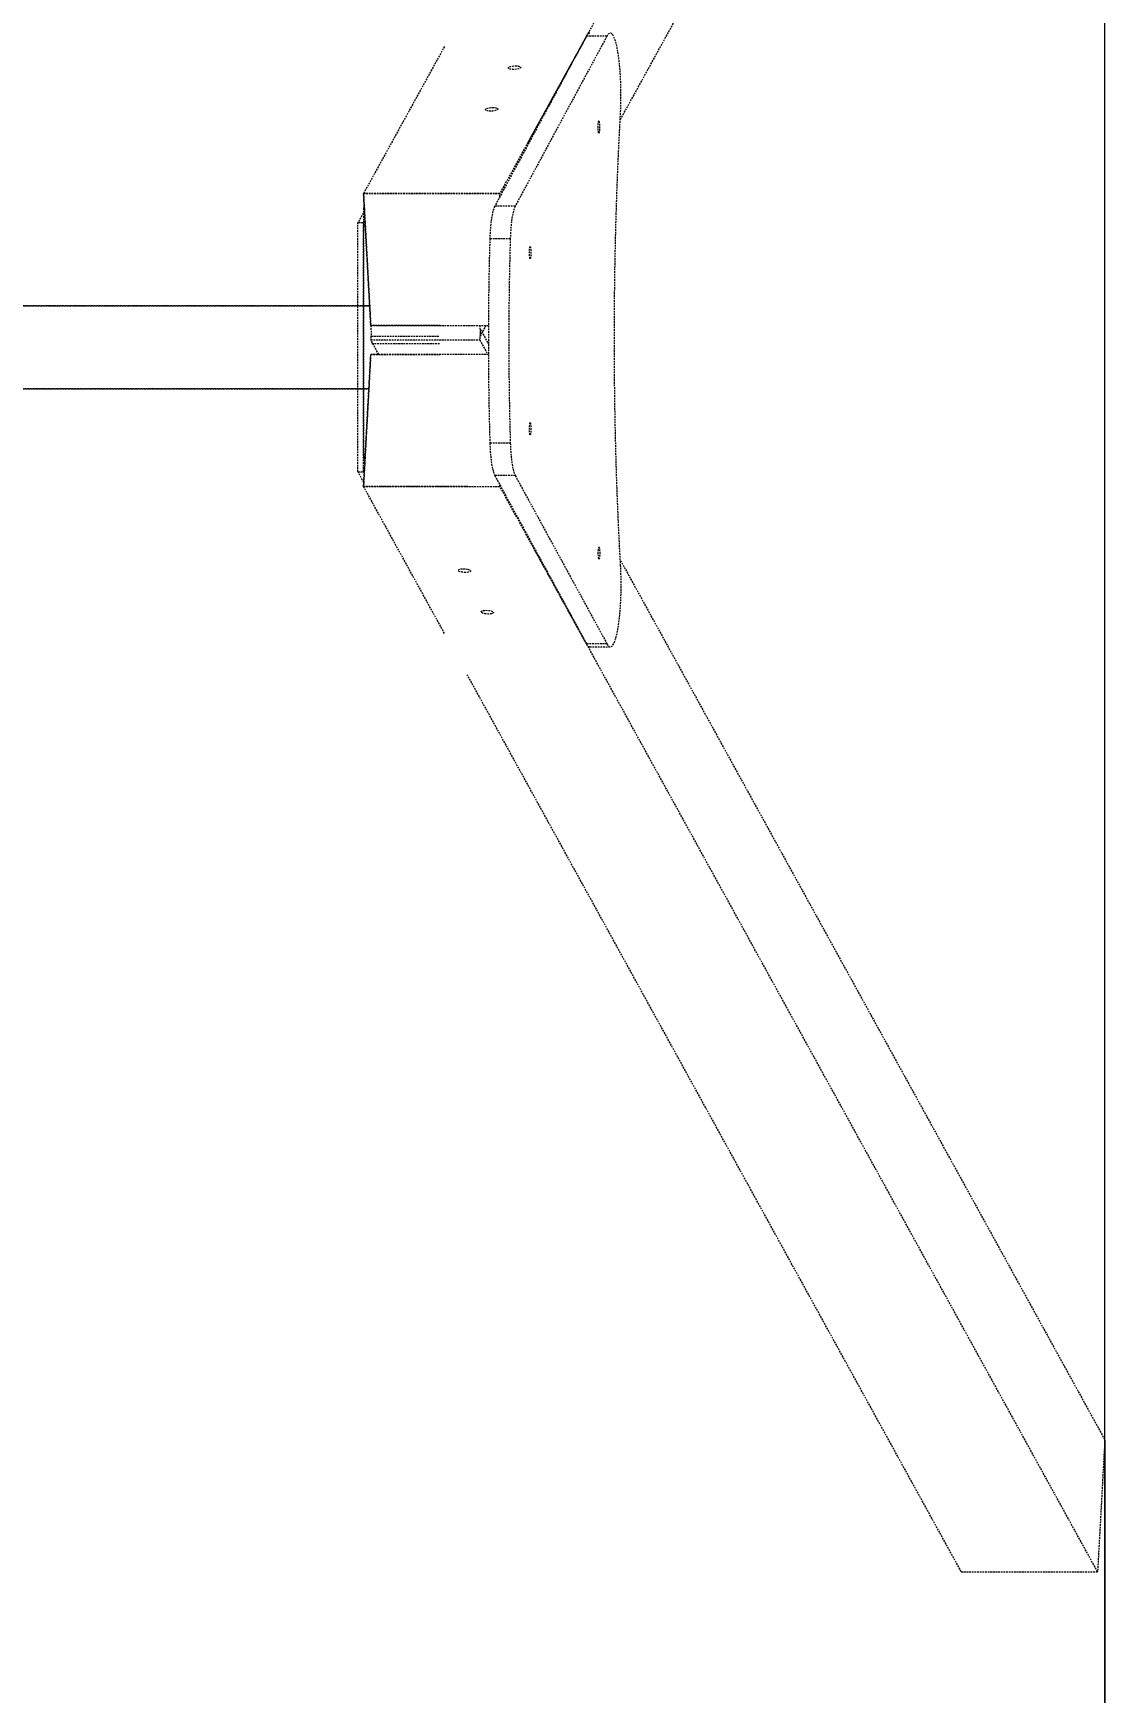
# Model space of a CAD drawing. Header units: millimetres. Extents: x -4452 to 2716, y -4985 to 3761.
# Drawn here: x 1942 to 2716, y -822 to 378 of the extents above; entities that cross this region are included whole.
import ezdxf

# ---------------------------------------------------------------- set-up
doc = ezdxf.new("R2010")
doc.units = ezdxf.units.MM
doc.linetypes.add('HIDDEN', pattern=[1.905, 1.27, -0.635])
for name, color, linetype in [('DIKOM_ЗОНА', 80, 'Continuous'), ('DIKOM_ОБЪЕКТ', 7, 'Continuous'), ('DIKOM_РАЗМЕР_ОБЪЕКТА', 7, 'Continuous')]:
    doc.layers.add(name, color=color, linetype=linetype)
doc.styles.add('style1', font='arialbd.ttf', dxfattribs={"width": 0.8})
doc.dimstyles.new('1-50', dxfattribs={"dimtxt": 300, "dimasz": 200, "dimexe": 100, "dimexo": 0, "dimgap": 100, "dimtad": 1, "dimtxsty": 'style1', "dimcen": 200, "dimclrd": 7, "dimclre": 7, "dimclrt": 7, "dimadec": 1, "dimazin": 2, "dimtfac": 1, "dimtmove": 0, "dimatfit": 2, "dimfxl": 0, "dimlwd": 25, "dimlwe": 18, "dimarcsym": 0})

# ---------------------------------------------------------------- blocks, each defined once
blk = doc.blocks.new('*D12')
at = {"layer": 'Defpoints', "color": 0, "transparency": 16777216}
for p in [(-2943.6, -639), (2716.4, -639), (2716.4, -3013.5)]:
    blk.add_point(p, dxfattribs=at)
at = {"layer": 'DIKOM_РАЗМЕР_ОБЪЕКТА', "color": 7, "lineweight": 18, "transparency": 16777216}
for p, q in [((-2943.6, -639), (-2943.6, -3113.5)), ((2716.4, -639), (2716.4, -3113.5))]:
    blk.add_line(p, q, dxfattribs=at)
at = {"layer": 'DIKOM_РАЗМЕР_ОБЪЕКТА', "color": 7, "lineweight": 25, "transparency": 16777216}
blk.add_line((-2743.6, -3013.5), (2516.4, -3013.5), dxfattribs=at)
at = {"layer": 'DIKOM_РАЗМЕР_ОБЪЕКТА', "color": 7, "transparency": 16777216}
for points in [[(-2743.6, -2980.1), (-2743.6, -3046.8), (-2943.6, -3013.5)], [(2516.4, -2980.1), (2516.4, -3046.8), (2716.4, -3013.5)]]:
    blk.add_solid(points, dxfattribs=at)
at = {"layer": 'DIKOM_РАЗМЕР_ОБЪЕКТА', "color": 7, "transparency": 16777216, "insert": (-188.5, -2760.3), "char_height": 300, "attachment_point": 5, "style": 'style1'}
blk.add_mtext('{\\fArial|b0|i0|c204|p34;5660}', dxfattribs=at)

msp = doc.modelspace()

# ---------------------------------------------------------------- linework, layer by layer
at = {"layer": 'DIKOM_ЗОНА', "color": 3, "lineweight": 15}
msp.add_lwpolyline([(2716.437, -2438.873), (2716.437, 2761.127, 0.41421356), (1716.437, 3761.127), (-1943.563, 3761.127, 0.41421356), (-2943.563, 2761.127), (-2943.563, -2438.873, 0.41421356), (-1943.563, -3438.873), (1716.437, -3438.873, 0.41421356)], format="xyb", close=True, dxfattribs=at)
at = {"layer": 'DIKOM_ОБЪЕКТ', "color": 7, "linetype": 'HIDDEN', "lineweight": 15}
for p, q in [((2705.44, 1035.642), (2298.67, 297.055)), ((2366.419, 315.216), (2710.662, 940.27)), ((2341.817, 375.399), (2275.532, 252.496)), ((2341.817, 375.399), (2279.21, 261.721)), ((2356.589, 375.399), (2290.304, 252.496)), ((2356.589, 375.399), (2341.817, 375.399)), ((2239.247, 367.974), (2180.729, 261.721)), ((2181.251, 252.183), (2180.669, 251.127)), ((2180.729, 261.721), (2279.21, 261.721)), ((2185.951, 166.349), (2180.729, 261.721)), ((2180.729, 261.721), (2185.951, 166.349)), ((2279.21, 261.721), (2180.729, 261.721)), ((2290.304, 252.496), (2275.532, 252.496)), ((2279.329, 259.538), (2279.21, 261.721)), ((2181.417, 249.152), (2176.73, 240.642)), ((2176.73, 240.642), (2180.669, 240.642)), ((2176.73, 60.642), (2176.73, 240.642)), ((2180.669, 251.127), (2180.669, 71.127)), ((2180.669, 240.642), (2181.773, 242.646)), ((2180.669, 60.642), (2180.669, 240.642)), ((2286.764, 228.93), (2271.991, 228.93)), ((403.943, 180.642), (2185.168, 180.642)), ((2185.168, 180.642), (646.777, 180.642)), ((2185.951, 166.349), (2236.183, 166.349)), ((2236.183, 166.349), (2185.951, 166.349)), ((2185.951, 166.349), (2264.735, 166.349)), ((2185.951, 166.349), (2270.95, 166.349)), ((2186.368, 158.719), (2235.704, 158.719)), ((2264.735, 166.349), (2265.153, 158.719)), ((2265.153, 163.535), (2264.735, 155.905)), ((2265.153, 158.719), (2269.355, 166.349)), ((2265.153, 163.535), (2270.929, 153.047)), ((2180.729, 50.049), (2185.951, 145.42)), ((2185.951, 145.42), (2180.729, 50.049)), ((2185.951, 155.905), (2264.735, 155.905)), ((2191.725, 145.42), (2185.951, 155.905)), ((2185.951, 145.42), (2236.183, 145.42)), ((2185.951, 145.42), (2236.183, 145.42)), ((2270.949, 145.42), (2185.951, 145.42)), ((2235.704, 153.05), (2186.368, 153.05)), ((2264.735, 155.905), (2270.51, 145.42)), ((2184.594, 120.642), (403.943, 120.642)), ((646.777, 120.642), (2184.594, 120.642)), ((2286.805, 81.295), (2272.033, 81.295)), ((2176.73, 60.642), (2180.669, 60.642)), ((2180.895, 53.08), (2176.73, 60.642)), ((2180.669, 71.127), (2181.773, 69.123)), ((2181.251, 59.586), (2180.669, 60.642)), ((2256.047, 50.049), (2180.729, 50.049)), ((2239.247, -56.204), (2180.729, 50.049)), ((2180.729, 50.049), (2279.21, 50.049)), ((2290.359, 57.796), (2275.587, 57.796)), ((2275.587, 57.796), (2341.942, -63.856)), ((2279.21, 50.049), (2279.264, 51.053)), ((2341.942, -63.856), (2279.21, 50.049)), ((2290.359, 57.796), (2356.714, -63.856)), ((2711.215, -734.358), (2301.437, 9.69)), ((2366.423, -3.455), (2716.437, -638.986)), ((2356.714, -63.856), (2341.942, -63.856)), ((2344.312, -65.977), (2359.085, -65.977)), ((2612.734, -734.358), (2255.699, -86.077)), ((2716.437, -638.986), (2711.215, -734.358)), ((2612.734, -734.358), (2711.215, -734.358))]:
    msp.add_line(p, q, dxfattribs=at)
at = {"layer": 'DIKOM_ОБЪЕКТ', "color": 7, "linetype": 'HIDDEN', "lineweight": 15, "flags": 128}
for points in [[(2366.424, 318.814), (2366.611, 322.781), (2366.734, 326.829), (2366.793, 330.925), (2366.786, 335.035), (2366.714, 339.125), (2366.578, 343.159), (2366.379, 347.105), (2366.117, 350.93), (2365.797, 354.602), (2365.419, 358.09), (2364.988, 361.365), (2364.507, 364.399), (2363.979, 367.168), (2363.41, 369.649), (2362.804, 371.82), (2362.166, 373.663), (2361.502, 375.164), (2360.816, 376.309), (2360.116, 377.09), (2359.405, 377.499), (2358.692, 377.533), (2357.981, 377.192), (2357.278, 376.479), (2356.589, 375.399)], [(2290.637, 353.996), (2291.856, 353.942), (2292.915, 353.782), (2293.73, 353.53), (2294.233, 353.206), (2294.385, 352.836), (2294.173, 352.451), (2293.614, 352.081), (2292.754, 351.757), (2291.661, 351.505), (2290.426, 351.345), (2289.147, 351.29), (2287.928, 351.345), (2286.869, 351.505), (2286.055, 351.757), (2285.551, 352.081), (2285.4, 352.451), (2285.612, 352.836), (2286.171, 353.206), (2287.031, 353.53), (2288.123, 353.782), (2289.359, 353.942), (2290.637, 353.996)], [(2274.076, 323.926), (2275.295, 323.871), (2276.354, 323.711), (2277.168, 323.459), (2277.672, 323.135), (2277.824, 322.765), (2277.612, 322.38), (2277.053, 322.011), (2276.192, 321.687), (2275.1, 321.434), (2273.865, 321.274), (2272.586, 321.22), (2271.367, 321.274), (2270.308, 321.434), (2269.494, 321.687), (2268.99, 322.011), (2268.838, 322.38), (2269.051, 322.765), (2269.609, 323.135), (2270.47, 323.459), (2271.562, 323.711), (2272.797, 323.871), (2274.076, 323.926)], [(2350.806, 314.135), (2350.586, 313.951), (2350.384, 313.417), (2350.216, 312.576), (2350.096, 311.498), (2350.034, 310.268), (2350.034, 308.988), (2350.097, 307.759), (2350.218, 306.683), (2350.386, 305.845), (2350.589, 305.315), (2350.809, 305.135), (2351.029, 305.319), (2351.231, 305.854), (2351.399, 306.694), (2351.519, 307.773), (2351.581, 309.002), (2351.581, 310.283), (2351.518, 311.511), (2351.397, 312.588), (2351.229, 313.425), (2351.026, 313.955), (2350.806, 314.135)], [(2366.517, -7.086), (2365.807, 6.096), (2365.157, 19.38), (2364.566, 32.757), (2364.037, 46.218), (2363.569, 59.753), (2363.161, 73.355), (2362.816, 87.012), (2362.532, 100.717), (2362.31, 114.46), (2362.151, 128.231), (2362.053, 142.021), (2362.018, 155.822), (2362.045, 169.623), (2362.135, 183.415), (2362.286, 197.189), (2362.501, 210.936), (2362.777, 224.646), (2363.114, 238.31), (2363.514, 251.919), (2363.974, 265.463), (2364.497, 278.934), (2365.079, 292.322), (2365.722, 305.618), (2366.424, 318.814)], [(2275.532, 252.496), (2275, 251.324), (2274.495, 249.825), (2274.021, 248.018), (2273.583, 245.924), (2273.189, 243.568), (2272.84, 240.978), (2272.543, 238.185), (2272.301, 235.222), (2272.116, 232.125), (2271.991, 228.93)], [(2290.304, 252.496), (2289.772, 251.324), (2289.267, 249.825), (2288.793, 248.018), (2288.355, 245.924), (2287.96, 243.568), (2287.612, 240.978), (2287.315, 238.185), (2287.073, 235.222), (2286.889, 232.125), (2286.764, 228.93)], [(2271.991, 228.93), (2271.637, 215.601), (2271.354, 202.215), (2271.143, 188.785), (2271.003, 175.324), (2270.935, 161.845), (2270.939, 148.36), (2271.015, 134.882), (2271.162, 121.424), (2271.381, 107.999), (2271.672, 94.618), (2272.033, 81.295)], [(2286.764, 228.93), (2286.409, 215.601), (2286.127, 202.215), (2285.915, 188.785), (2285.775, 175.324), (2285.707, 161.845), (2285.711, 148.36), (2285.787, 134.882), (2285.934, 121.424), (2286.153, 107.999), (2286.444, 94.618), (2286.805, 81.295)], [(2301.149, 223.455), (2300.929, 223.271), (2300.726, 222.737), (2300.558, 221.897), (2300.438, 220.818), (2300.376, 219.588), (2300.377, 218.307), (2300.44, 217.079), (2300.56, 216.003), (2300.729, 215.166), (2300.931, 214.636), (2301.151, 214.455), (2301.371, 214.64), (2301.573, 215.174), (2301.742, 216.014), (2301.861, 217.093), (2301.924, 218.322), (2301.923, 219.603), (2301.86, 220.831), (2301.74, 221.908), (2301.571, 222.745), (2301.369, 223.275), (2301.149, 223.455)], [(2185.951, 166.349), (2186.236, 161.127), (2185.951, 155.905)], [(2301.185, 96.073), (2300.965, 95.889), (2300.763, 95.355), (2300.595, 94.515), (2300.475, 93.436), (2300.413, 92.206), (2300.413, 90.926), (2300.476, 89.697), (2300.596, 88.621), (2300.764, 87.784), (2300.967, 87.253), (2301.187, 87.073), (2301.407, 87.258), (2301.609, 87.792), (2301.777, 88.632), (2301.897, 89.711), (2301.96, 90.94), (2301.959, 92.221), (2301.896, 93.449), (2301.776, 94.526), (2301.608, 95.363), (2301.405, 95.893), (2301.185, 96.073)], [(2272.033, 81.295), (2272.16, 78.103), (2272.346, 75.009), (2272.591, 72.051), (2272.889, 69.263), (2273.239, 66.68), (2273.635, 64.331), (2274.074, 62.246), (2274.549, 60.447), (2275.055, 58.958), (2275.587, 57.796)], [(2286.805, 81.295), (2286.932, 78.103), (2287.119, 75.009), (2287.363, 72.051), (2287.661, 69.263), (2288.011, 66.68), (2288.407, 64.331), (2288.845, 62.246), (2289.321, 60.447), (2289.827, 58.958), (2290.359, 57.796)], [(2350.894, 6.33), (2350.674, 6.146), (2350.471, 5.612), (2350.304, 4.771), (2350.184, 3.693), (2350.121, 2.463), (2350.122, 1.182), (2350.185, -0.046), (2350.305, -1.123), (2350.474, -1.96), (2350.676, -2.49), (2350.896, -2.67), (2351.117, -2.486), (2351.319, -1.952), (2351.487, -1.111), (2351.606, -0.033), (2351.669, 1.197), (2351.668, 2.478), (2351.605, 3.706), (2351.485, 4.782), (2351.316, 5.619), (2351.114, 6.15), (2350.894, 6.33)], [(2254.38, -12.157), (2253.101, -12.102), (2251.866, -11.942), (2250.774, -11.69), (2249.914, -11.366), (2249.354, -10.996), (2249.143, -10.611), (2249.294, -10.242), (2249.798, -9.918), (2250.612, -9.665), (2251.671, -9.505), (2252.89, -9.451), (2254.168, -9.505), (2255.404, -9.665), (2256.496, -9.918), (2257.357, -10.242), (2257.915, -10.611), (2258.128, -10.996), (2257.975, -11.366), (2257.472, -11.69), (2256.658, -11.942), (2255.598, -12.102), (2254.38, -12.157)], [(2356.714, -63.856), (2357.403, -64.923), (2358.107, -65.623), (2358.818, -65.951), (2359.531, -65.903), (2360.241, -65.481), (2360.942, -64.687), (2361.627, -63.529), (2362.29, -62.016), (2362.927, -60.16), (2363.532, -57.978), (2364.099, -55.487), (2364.625, -52.708), (2365.105, -49.664), (2365.534, -46.381), (2365.91, -42.886), (2366.228, -39.208), (2366.487, -35.379), (2366.685, -31.429), (2366.819, -27.392), (2366.888, -23.301), (2366.892, -19.191), (2366.832, -15.096), (2366.706, -11.05), (2366.517, -7.086)], [(2270.941, -42.227), (2269.663, -42.173), (2268.427, -42.013), (2267.335, -41.761), (2266.475, -41.437), (2265.916, -41.067), (2265.704, -40.682), (2265.855, -40.312), (2266.359, -39.988), (2267.173, -39.736), (2268.232, -39.576), (2269.451, -39.521), (2270.729, -39.576), (2271.965, -39.736), (2273.057, -39.988), (2273.918, -40.312), (2274.476, -40.682), (2274.689, -41.067), (2274.537, -41.437), (2274.033, -41.761), (2273.219, -42.013), (2272.159, -42.173), (2270.941, -42.227)]]:
    msp.add_lwpolyline(points, dxfattribs=at)
at = {"layer": 'DIKOM_ОБЪЕКТ', "color": 7, "linetype": 'HIDDEN', "lineweight": 15}
for centre, radius, start, end in [((2344.811, 374.495), 3.127, 101.037196, 163.198854), ((2344.885, -62.952), 3.079, 197.086138, 259.282956)]:
    msp.add_arc(centre, radius, start, end, dxfattribs=at)

# ---------------------------------------------------------------- dimensions: what is measured, and where the dimension line sits
at = {"layer": 'DIKOM_РАЗМЕР_ОБЪЕКТА'}
dim = msp.add_linear_dim(base=(2716.437, -3013.455), p1=(-2943.563, -638.986), p2=(2716.437, -638.986), text='{\\fArial|b0|i0|c204|p34;<>}', dimstyle='1-50', dxfattribs=at)
dim.commit()
dim.dimension.update_dxf_attribs({"geometry": '*D12', "text_midpoint": (-188.483, -3013.455), "dimtype": 160})

doc.saveas('drawing.dxf')
